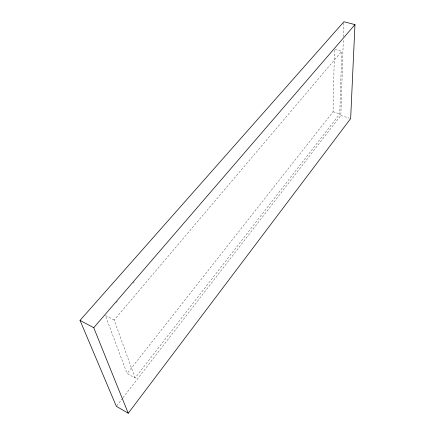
<?xml version="1.0" encoding="UTF-8"?>
<svg xmlns="http://www.w3.org/2000/svg" width="435" height="435" viewBox="0 0 435 435"><rect width="100%" height="100%" fill="white"/><g stroke="black" fill="none" stroke-linecap="round" stroke-linejoin="round"><path stroke-width="0.33" stroke-dasharray="2.17 1.63" d="M335.075 49.421L341.747 51.27L339.773 113.905L135.095 377.999L127.08 373.551L333.052 111.779L334.471 49.253M122.98 397.71L340.822 115.482L343.329 39.411M343.416 36.692L343.867 23.109M116.754 405.773L122.567 398.242M135.095 377.999L114.16 320.04L341.747 51.27M116.439 302.586L117.325 301.553M133.279 283.016L134.165 281.989M333.052 111.779L339.773 113.905M340.822 115.482L349.414 118.206M114.16 320.04L105.357 315.457L127.08 373.551"/><path stroke-width="0.65" d="M354.971 24.605L350.643 118.597L128.238 413.25L116.341 406.306L80.029 320.388L343.911 21.75L354.971 24.605L93.742 327.718L128.238 413.25M80.029 320.388L93.742 327.718"/></g></svg>
